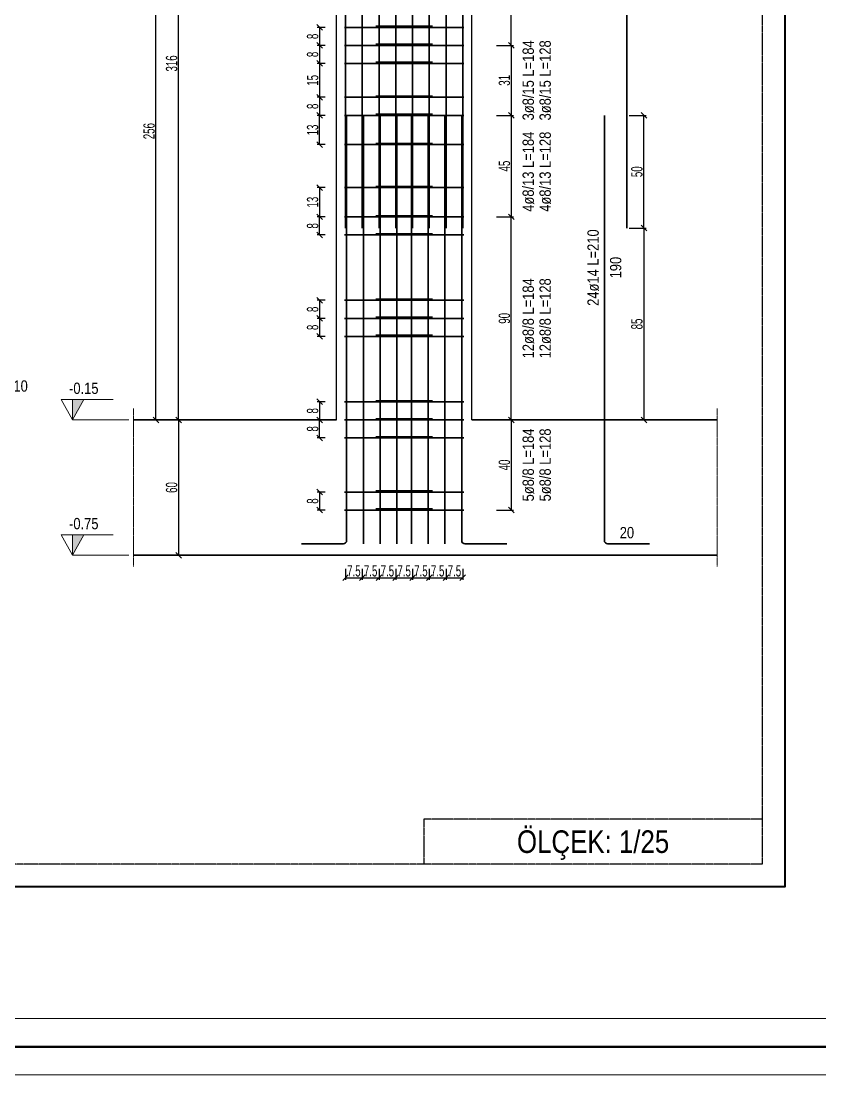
# Model space of a CAD drawing. Header units: millimetres. Extents: x -267 to 94375, y 6431 to 10838.
# Drawn here: x 51931 to 52639, y 6532 to 7466 of the extents above; entities that cross this region are included whole.
import ezdxf
from ezdxf.enums import TextEntityAlignment as Align

# ---------------------------------------------------------------- set-up
doc = ezdxf.new("R2010")
doc.units = ezdxf.units.MM
doc.header["$LTSCALE"] = 0.0001
doc.linetypes.add('DASHED', pattern=[19.05, 12.7, -6.35])
for name, color, linetype, lineweight in [('DETAY ANTET (BEYKENT)', 5, 'Continuous', 40), ('DONATI (BEYKENT)', 4, 'Continuous', 35), ('DONATI YAZISI (BEYKENT)', 3, 'Continuous', 20), ('ETRIYE (BEYKENT)', 150, 'Continuous', 35), ('KESIT SINIRI (BEYKENT)', 241, 'DASHED', 20), ('KOLON (BEYKENT)', 3, 'Continuous', 30), ('KOT CIZGI (BEYKENT)', 120, 'Continuous', 20), ('KOT YAZI (BEYKENT)', 7, 'Continuous', 20), ('OLCU (BEYKENT)', 14, 'Continuous', 20), ('SHEETSUMMARY-50', 152, 'Continuous', 20), ('SheetView', 40, 'Continuous', 20), ('SheetViewOut', 231, 'Continuous', 20), ('TEMEL (BEYKENT)', 2, 'Continuous', 35), ('YAZI (BEYKENT)', 140, 'Continuous', 20)]:
    doc.layers.add(name, color=color, linetype=linetype, lineweight=lineweight)
doc.styles.add('DONATI YAZISI (BEYKENT)', font='')
doc.styles.add('KLNOLC-25', font='bahnschrift light condensed', dxfattribs={"width": 0.75, "height": 10})
doc.styles.add('KOT (BEYKENT)', font='')
doc.styles.add('YAZI (BEYKENT)', font='')
doc.styles.get('DONATI YAZISI (BEYKENT)').set_extended_font_data('Bahnschrift Light Condensed')
doc.styles.get('KOT (BEYKENT)').set_extended_font_data('Bahnschrift Light Condensed')
doc.styles.get('YAZI (BEYKENT)').set_extended_font_data('Bahnschrift Light Condensed')
doc.dimstyles.new('KLNOLC-25', dxfattribs={"dimtxt": 10, "dimasz": 5, "dimexe": 2, "dimexo": 2, "dimgap": 1, "dimtad": 1, "dimdec": 1, "dimlfac": 0.5, "dimrnd": 0.5, "dimzin": 12, "dimdsep": 46, "dimtxsty": 'KLNOLC-25', "dimblk": 'OBLIQUE', "dimblk1": 'OBLIQUE', "dimblk2": 'OBLIQUE', "dimcen": 0, "dimclrt": 7, "dimadec": 0, "dimazin": 0, "dimtfac": 1, "dimtdec": 4, "dimtix": 1, "dimtmove": 2, "dimatfit": 3, "dimfxl": 1, "dimtzin": 0, "dimarcsym": 0})

# ---------------------------------------------------------------- blocks, each defined once
blk = doc.blocks.new('_Oblique')
at = {"color": 0, "linetype": 'ByBlock', "lineweight": -2}
blk.add_line((-0.5, -0.5), (0.5, 0.5), dxfattribs=at)
blk = doc.blocks.new('*D851')
at = {"layer": 'DEFPOINTS', "color": 0, "lineweight": -3, "transparency": 16777216}
for p in [(52468.08, 7282.64), (52468.08, 7112.64), (52483.08, 7112.64)]:
    blk.add_point(p, dxfattribs=at)
at = {"layer": 'OLCU (BEYKENT)', "color": 0, "lineweight": -2, "transparency": 16777216}
for p, q in [((52470.08, 7282.64), (52485.08, 7282.64)), ((52483.08, 7282.64), (52483.08, 7112.64)), ((52470.08, 7112.64), (52485.08, 7112.64))]:
    blk.add_line(p, q, dxfattribs=at)
at = {"layer": 'OLCU (BEYKENT)', "color": 0, "lineweight": -2, "transparency": 16777216, "xscale": 5, "yscale": 5, "zscale": 5}
for p, rotation in [((52483.08, 7282.64), 90), ((52483.08, 7112.64), 270)]:
    blk.add_blockref('_Oblique', p, dxfattribs=dict(at, rotation=rotation))
at = {"layer": 'OLCU (BEYKENT)', "color": 7, "transparency": 16777216, "insert": (52476.97, 7197.64), "char_height": 10, "attachment_point": 5, "rotation": 90, "style": 'KLNOLC-25'}
blk.add_mtext('85', dxfattribs=at)
blk = doc.blocks.new('*D852')
at = {"layer": 'DEFPOINTS', "color": 0, "lineweight": -3, "transparency": 16777216}
for p in [(52468.08, 7382.64), (52483.08, 7382.64), (52468.08, 7282.64)]:
    blk.add_point(p, dxfattribs=at)
at = {"layer": 'OLCU (BEYKENT)', "color": 0, "lineweight": -2, "transparency": 16777216}
for p, q in [((52470.08, 7382.64), (52485.08, 7382.64)), ((52483.08, 7282.64), (52483.08, 7382.64)), ((52470.08, 7282.64), (52485.08, 7282.64))]:
    blk.add_line(p, q, dxfattribs=at)
at = {"layer": 'OLCU (BEYKENT)', "color": 0, "lineweight": -2, "transparency": 16777216, "xscale": 5, "yscale": 5, "zscale": 5}
for p, rotation in [((52483.08, 7382.64), 90), ((52483.08, 7282.64), 270)]:
    blk.add_blockref('_Oblique', p, dxfattribs=dict(at, rotation=rotation))
at = {"layer": 'OLCU (BEYKENT)', "color": 7, "transparency": 16777216, "insert": (52476.97, 7332.64), "char_height": 10, "attachment_point": 5, "rotation": 90, "style": 'KLNOLC-25'}
blk.add_mtext('50', dxfattribs=at)
blk = doc.blocks.new('*D853')
at = {"layer": 'DEFPOINTS', "color": 0, "lineweight": -3, "transparency": 16777216}
for p in [(52202.58, 7460.64), (52195.58, 7444.64), (52202.58, 7444.64)]:
    blk.add_point(p, dxfattribs=at)
at = {"layer": 'OLCU (BEYKENT)', "color": 0, "lineweight": -2, "transparency": 16777216}
for p, q in [((52200.58, 7460.64), (52193.58, 7460.64)), ((52195.58, 7460.64), (52195.58, 7444.64)), ((52200.58, 7444.64), (52193.58, 7444.64))]:
    blk.add_line(p, q, dxfattribs=at)
at = {"layer": 'OLCU (BEYKENT)', "color": 0, "lineweight": -2, "transparency": 16777216, "xscale": 5, "yscale": 5, "zscale": 5}
for p, rotation in [((52195.58, 7460.64), 90), ((52195.58, 7444.64), 270)]:
    blk.add_blockref('_Oblique', p, dxfattribs=dict(at, rotation=rotation))
at = {"layer": 'OLCU (BEYKENT)', "color": 7, "transparency": 16777216, "insert": (52189.47, 7452.64), "char_height": 10, "attachment_point": 5, "rotation": 90, "style": 'KLNOLC-25'}
blk.add_mtext('8', dxfattribs=at)
blk = doc.blocks.new('*D857')
at = {"layer": 'DEFPOINTS', "color": 0, "lineweight": -3, "transparency": 16777216}
for p in [(52350.58, 7624.64), (52365.58, 7624.64), (52350.58, 7444.64)]:
    blk.add_point(p, dxfattribs=at)
at = {"layer": 'OLCU (BEYKENT)', "color": 0, "lineweight": -2, "transparency": 16777216}
for p, q in [((52352.58, 7624.64), (52367.58, 7624.64)), ((52365.58, 7444.64), (52365.58, 7624.64)), ((52352.58, 7444.64), (52367.58, 7444.64))]:
    blk.add_line(p, q, dxfattribs=at)
at = {"layer": 'OLCU (BEYKENT)', "color": 0, "lineweight": -2, "transparency": 16777216, "xscale": 5, "yscale": 5, "zscale": 5}
for p, rotation in [((52365.58, 7624.64), 90), ((52365.58, 7444.64), 270)]:
    blk.add_blockref('_Oblique', p, dxfattribs=dict(at, rotation=rotation))
at = {"layer": 'OLCU (BEYKENT)', "color": 7, "transparency": 16777216, "insert": (52359.47, 7534.64), "char_height": 10, "attachment_point": 5, "rotation": 90, "style": 'KLNOLC-25'}
blk.add_mtext('90', dxfattribs=at)
blk = doc.blocks.new('*D859')
at = {"layer": 'DEFPOINTS', "color": 0, "lineweight": -3, "transparency": 16777216}
for p in [(52202.58, 7398.64), (52195.58, 7382.64), (52202.58, 7382.64)]:
    blk.add_point(p, dxfattribs=at)
at = {"layer": 'OLCU (BEYKENT)', "color": 0, "lineweight": -2, "transparency": 16777216}
for p, q in [((52200.58, 7398.64), (52193.58, 7398.64)), ((52195.58, 7398.64), (52195.58, 7382.64)), ((52200.58, 7382.64), (52193.58, 7382.64))]:
    blk.add_line(p, q, dxfattribs=at)
at = {"layer": 'OLCU (BEYKENT)', "color": 0, "lineweight": -2, "transparency": 16777216, "xscale": 5, "yscale": 5, "zscale": 5}
for p, rotation in [((52195.58, 7398.64), 90), ((52195.58, 7382.64), 270)]:
    blk.add_blockref('_Oblique', p, dxfattribs=dict(at, rotation=rotation))
at = {"layer": 'OLCU (BEYKENT)', "color": 7, "transparency": 16777216, "insert": (52189.47, 7390.64), "char_height": 10, "attachment_point": 5, "rotation": 90, "style": 'KLNOLC-25'}
blk.add_mtext('8', dxfattribs=at)
blk = doc.blocks.new('*D860')
at = {"layer": 'DEFPOINTS', "color": 0, "lineweight": -3, "transparency": 16777216}
for p in [(52202.58, 7428.64), (52195.58, 7398.64), (52202.58, 7398.64)]:
    blk.add_point(p, dxfattribs=at)
at = {"layer": 'OLCU (BEYKENT)', "color": 0, "lineweight": -2, "transparency": 16777216}
for p, q in [((52200.58, 7428.64), (52193.58, 7428.64)), ((52195.58, 7428.64), (52195.58, 7398.64)), ((52200.58, 7398.64), (52193.58, 7398.64))]:
    blk.add_line(p, q, dxfattribs=at)
at = {"layer": 'OLCU (BEYKENT)', "color": 0, "lineweight": -2, "transparency": 16777216, "xscale": 5, "yscale": 5, "zscale": 5}
for p, rotation in [((52195.58, 7428.64), 90), ((52195.58, 7398.64), 270)]:
    blk.add_blockref('_Oblique', p, dxfattribs=dict(at, rotation=rotation))
at = {"layer": 'OLCU (BEYKENT)', "color": 7, "transparency": 16777216, "insert": (52189.53, 7413.64), "char_height": 10, "attachment_point": 5, "rotation": 90, "style": 'KLNOLC-25'}
blk.add_mtext('15', dxfattribs=at)
blk = doc.blocks.new('*D861')
at = {"layer": 'DEFPOINTS', "color": 0, "lineweight": -3, "transparency": 16777216}
for p in [(52202.58, 7444.64), (52195.58, 7428.64), (52202.58, 7428.64)]:
    blk.add_point(p, dxfattribs=at)
at = {"layer": 'OLCU (BEYKENT)', "color": 0, "lineweight": -2, "transparency": 16777216}
for p, q in [((52200.58, 7444.64), (52193.58, 7444.64)), ((52195.58, 7444.64), (52195.58, 7428.64)), ((52200.58, 7428.64), (52193.58, 7428.64))]:
    blk.add_line(p, q, dxfattribs=at)
at = {"layer": 'OLCU (BEYKENT)', "color": 0, "lineweight": -2, "transparency": 16777216, "xscale": 5, "yscale": 5, "zscale": 5}
for p, rotation in [((52195.58, 7444.64), 90), ((52195.58, 7428.64), 270)]:
    blk.add_blockref('_Oblique', p, dxfattribs=dict(at, rotation=rotation))
at = {"layer": 'OLCU (BEYKENT)', "color": 7, "transparency": 16777216, "insert": (52189.47, 7436.64), "char_height": 10, "attachment_point": 5, "rotation": 90, "style": 'KLNOLC-25'}
blk.add_mtext('8', dxfattribs=at)
blk = doc.blocks.new('*D862')
at = {"layer": 'DEFPOINTS', "color": 0, "lineweight": -3, "transparency": 16777216}
for p in [(52350.58, 7444.64), (52350.58, 7382.64), (52365.58, 7382.64)]:
    blk.add_point(p, dxfattribs=at)
at = {"layer": 'OLCU (BEYKENT)', "color": 0, "lineweight": -2, "transparency": 16777216}
for p, q in [((52352.58, 7444.64), (52367.58, 7444.64)), ((52365.58, 7444.64), (52365.58, 7382.64)), ((52352.58, 7382.64), (52367.58, 7382.64))]:
    blk.add_line(p, q, dxfattribs=at)
at = {"layer": 'OLCU (BEYKENT)', "color": 0, "lineweight": -2, "transparency": 16777216, "xscale": 5, "yscale": 5, "zscale": 5}
for p, rotation in [((52365.58, 7444.64), 90), ((52365.58, 7382.64), 270)]:
    blk.add_blockref('_Oblique', p, dxfattribs=dict(at, rotation=rotation))
at = {"layer": 'OLCU (BEYKENT)', "color": 7, "transparency": 16777216, "insert": (52359.47, 7413.64), "char_height": 10, "attachment_point": 5, "rotation": 90, "style": 'KLNOLC-25'}
blk.add_mtext('31', dxfattribs=at)
blk = doc.blocks.new('*D863')
at = {"layer": 'DEFPOINTS', "color": 0, "lineweight": -3, "transparency": 16777216}
for p in [(52202.58, 7318.64), (52195.58, 7292.64), (52202.58, 7292.64)]:
    blk.add_point(p, dxfattribs=at)
at = {"layer": 'OLCU (BEYKENT)', "color": 0, "lineweight": -2, "transparency": 16777216}
for p, q in [((52200.58, 7318.64), (52193.58, 7318.64)), ((52195.58, 7318.64), (52195.58, 7292.64)), ((52200.58, 7292.64), (52193.58, 7292.64))]:
    blk.add_line(p, q, dxfattribs=at)
at = {"layer": 'OLCU (BEYKENT)', "color": 0, "lineweight": -2, "transparency": 16777216, "xscale": 5, "yscale": 5, "zscale": 5}
for p, rotation in [((52195.58, 7318.64), 90), ((52195.58, 7292.64), 270)]:
    blk.add_blockref('_Oblique', p, dxfattribs=dict(at, rotation=rotation))
at = {"layer": 'OLCU (BEYKENT)', "color": 7, "transparency": 16777216, "insert": (52189.47, 7305.64), "char_height": 10, "attachment_point": 5, "rotation": 90, "style": 'KLNOLC-25'}
blk.add_mtext('13', dxfattribs=at)
blk = doc.blocks.new('*D864')
at = {"layer": 'DEFPOINTS', "color": 0, "lineweight": -3, "transparency": 16777216}
for p in [(52195.58, 7382.64), (52202.58, 7382.64), (52202.58, 7356.64)]:
    blk.add_point(p, dxfattribs=at)
at = {"layer": 'OLCU (BEYKENT)', "color": 0, "lineweight": -2, "transparency": 16777216}
for p, q in [((52200.58, 7382.64), (52193.58, 7382.64)), ((52195.58, 7356.64), (52195.58, 7382.64)), ((52200.58, 7356.64), (52193.58, 7356.64))]:
    blk.add_line(p, q, dxfattribs=at)
at = {"layer": 'OLCU (BEYKENT)', "color": 0, "lineweight": -2, "transparency": 16777216, "xscale": 5, "yscale": 5, "zscale": 5}
for p, rotation in [((52195.58, 7382.64), 90), ((52195.58, 7356.64), 270)]:
    blk.add_blockref('_Oblique', p, dxfattribs=dict(at, rotation=rotation))
at = {"layer": 'OLCU (BEYKENT)', "color": 7, "transparency": 16777216, "insert": (52189.47, 7369.64), "char_height": 10, "attachment_point": 5, "rotation": 90, "style": 'KLNOLC-25'}
blk.add_mtext('13', dxfattribs=at)
blk = doc.blocks.new('*D865')
at = {"layer": 'DEFPOINTS', "color": 0, "lineweight": -3, "transparency": 16777216}
for p in [(52350.58, 7382.64), (52350.58, 7292.64), (52365.58, 7292.64)]:
    blk.add_point(p, dxfattribs=at)
at = {"layer": 'OLCU (BEYKENT)', "color": 0, "lineweight": -2, "transparency": 16777216}
for p, q in [((52352.58, 7382.64), (52367.58, 7382.64)), ((52365.58, 7382.64), (52365.58, 7292.64)), ((52352.58, 7292.64), (52367.58, 7292.64))]:
    blk.add_line(p, q, dxfattribs=at)
at = {"layer": 'OLCU (BEYKENT)', "color": 0, "lineweight": -2, "transparency": 16777216, "xscale": 5, "yscale": 5, "zscale": 5}
for p, rotation in [((52365.58, 7382.64), 90), ((52365.58, 7292.64), 270)]:
    blk.add_blockref('_Oblique', p, dxfattribs=dict(at, rotation=rotation))
at = {"layer": 'OLCU (BEYKENT)', "color": 7, "transparency": 16777216, "insert": (52359.53, 7337.64), "char_height": 10, "attachment_point": 5, "rotation": 90, "style": 'KLNOLC-25'}
blk.add_mtext('45', dxfattribs=at)
blk = doc.blocks.new('*D866')
at = {"layer": 'DEFPOINTS', "color": 0, "lineweight": -3, "transparency": 16777216}
for p in [(52202.58, 7128.64), (52195.58, 7112.64), (52202.58, 7112.64)]:
    blk.add_point(p, dxfattribs=at)
at = {"layer": 'OLCU (BEYKENT)', "color": 0, "lineweight": -2, "transparency": 16777216}
for p, q in [((52200.58, 7128.64), (52193.58, 7128.64)), ((52195.58, 7128.64), (52195.58, 7112.64)), ((52200.58, 7112.64), (52193.58, 7112.64))]:
    blk.add_line(p, q, dxfattribs=at)
at = {"layer": 'OLCU (BEYKENT)', "color": 0, "lineweight": -2, "transparency": 16777216, "xscale": 5, "yscale": 5, "zscale": 5}
for p, rotation in [((52195.58, 7128.64), 90), ((52195.58, 7112.64), 270)]:
    blk.add_blockref('_Oblique', p, dxfattribs=dict(at, rotation=rotation))
at = {"layer": 'OLCU (BEYKENT)', "color": 7, "transparency": 16777216, "insert": (52189.47, 7120.64), "char_height": 10, "attachment_point": 5, "rotation": 90, "style": 'KLNOLC-25'}
blk.add_mtext('8', dxfattribs=at)
blk = doc.blocks.new('*D867')
at = {"layer": 'DEFPOINTS', "color": 0, "lineweight": -3, "transparency": 16777216}
for p in [(52195.58, 7292.64), (52202.58, 7292.64), (52202.58, 7276.64)]:
    blk.add_point(p, dxfattribs=at)
at = {"layer": 'OLCU (BEYKENT)', "color": 0, "lineweight": -2, "transparency": 16777216}
for p, q in [((52200.58, 7292.64), (52193.58, 7292.64)), ((52195.58, 7276.64), (52195.58, 7292.64)), ((52200.58, 7276.64), (52193.58, 7276.64))]:
    blk.add_line(p, q, dxfattribs=at)
at = {"layer": 'OLCU (BEYKENT)', "color": 0, "lineweight": -2, "transparency": 16777216, "xscale": 5, "yscale": 5, "zscale": 5}
for p, rotation in [((52195.58, 7292.64), 90), ((52195.58, 7276.64), 270)]:
    blk.add_blockref('_Oblique', p, dxfattribs=dict(at, rotation=rotation))
at = {"layer": 'OLCU (BEYKENT)', "color": 7, "transparency": 16777216, "insert": (52189.47, 7284.64), "char_height": 10, "attachment_point": 5, "rotation": 90, "style": 'KLNOLC-25'}
blk.add_mtext('8', dxfattribs=at)
blk = doc.blocks.new('*D868')
at = {"layer": 'DEFPOINTS', "color": 0, "lineweight": -3, "transparency": 16777216}
for p in [(52202.58, 7202.64), (52195.58, 7186.64), (52202.58, 7186.64)]:
    blk.add_point(p, dxfattribs=at)
at = {"layer": 'OLCU (BEYKENT)', "color": 0, "lineweight": -2, "transparency": 16777216}
for p, q in [((52200.58, 7202.64), (52193.58, 7202.64)), ((52195.58, 7202.64), (52195.58, 7186.64)), ((52200.58, 7186.64), (52193.58, 7186.64))]:
    blk.add_line(p, q, dxfattribs=at)
at = {"layer": 'OLCU (BEYKENT)', "color": 0, "lineweight": -2, "transparency": 16777216, "xscale": 5, "yscale": 5, "zscale": 5}
for p, rotation in [((52195.58, 7202.64), 90), ((52195.58, 7186.64), 270)]:
    blk.add_blockref('_Oblique', p, dxfattribs=dict(at, rotation=rotation))
at = {"layer": 'OLCU (BEYKENT)', "color": 7, "transparency": 16777216, "insert": (52189.47, 7194.64), "char_height": 10, "attachment_point": 5, "rotation": 90, "style": 'KLNOLC-25'}
blk.add_mtext('8', dxfattribs=at)
blk = doc.blocks.new('*D869')
at = {"layer": 'DEFPOINTS', "color": 0, "lineweight": -3, "transparency": 16777216}
for p in [(52202.58, 7218.64), (52195.58, 7202.64), (52202.58, 7202.64)]:
    blk.add_point(p, dxfattribs=at)
at = {"layer": 'OLCU (BEYKENT)', "color": 0, "lineweight": -2, "transparency": 16777216}
for p, q in [((52200.58, 7218.64), (52193.58, 7218.64)), ((52195.58, 7218.64), (52195.58, 7202.64)), ((52200.58, 7202.64), (52193.58, 7202.64))]:
    blk.add_line(p, q, dxfattribs=at)
at = {"layer": 'OLCU (BEYKENT)', "color": 0, "lineweight": -2, "transparency": 16777216, "xscale": 5, "yscale": 5, "zscale": 5}
for p, rotation in [((52195.58, 7218.64), 90), ((52195.58, 7202.64), 270)]:
    blk.add_blockref('_Oblique', p, dxfattribs=dict(at, rotation=rotation))
at = {"layer": 'OLCU (BEYKENT)', "color": 7, "transparency": 16777216, "insert": (52189.47, 7210.64), "char_height": 10, "attachment_point": 5, "rotation": 90, "style": 'KLNOLC-25'}
blk.add_mtext('8', dxfattribs=at)
blk = doc.blocks.new('*D870')
at = {"layer": 'DEFPOINTS', "color": 0, "lineweight": -3, "transparency": 16777216}
for p in [(52350.58, 7292.64), (52365.58, 7292.64), (52350.58, 7112.64)]:
    blk.add_point(p, dxfattribs=at)
at = {"layer": 'OLCU (BEYKENT)', "color": 0, "lineweight": -2, "transparency": 16777216}
for p, q in [((52352.58, 7292.64), (52367.58, 7292.64)), ((52365.58, 7112.64), (52365.58, 7292.64)), ((52352.58, 7112.64), (52367.58, 7112.64))]:
    blk.add_line(p, q, dxfattribs=at)
at = {"layer": 'OLCU (BEYKENT)', "color": 0, "lineweight": -2, "transparency": 16777216, "xscale": 5, "yscale": 5, "zscale": 5}
for p, rotation in [((52365.58, 7292.64), 90), ((52365.58, 7112.64), 270)]:
    blk.add_blockref('_Oblique', p, dxfattribs=dict(at, rotation=rotation))
at = {"layer": 'OLCU (BEYKENT)', "color": 7, "transparency": 16777216, "insert": (52359.47, 7202.64), "char_height": 10, "attachment_point": 5, "rotation": 90, "style": 'KLNOLC-25'}
blk.add_mtext('90', dxfattribs=at)
blk = doc.blocks.new('*D871')
at = {"layer": 'DEFPOINTS', "color": 0, "lineweight": -3, "transparency": 16777216}
for p in [(52202.58, 7048.64), (52195.58, 7032.64), (52202.58, 7032.64)]:
    blk.add_point(p, dxfattribs=at)
at = {"layer": 'OLCU (BEYKENT)', "color": 0, "lineweight": -2, "transparency": 16777216}
for p, q in [((52200.58, 7048.64), (52193.58, 7048.64)), ((52195.58, 7048.64), (52195.58, 7032.64)), ((52200.58, 7032.64), (52193.58, 7032.64))]:
    blk.add_line(p, q, dxfattribs=at)
at = {"layer": 'OLCU (BEYKENT)', "color": 0, "lineweight": -2, "transparency": 16777216, "xscale": 5, "yscale": 5, "zscale": 5}
for p, rotation in [((52195.58, 7048.64), 90), ((52195.58, 7032.64), 270)]:
    blk.add_blockref('_Oblique', p, dxfattribs=dict(at, rotation=rotation))
at = {"layer": 'OLCU (BEYKENT)', "color": 7, "transparency": 16777216, "insert": (52189.47, 7040.64), "char_height": 10, "attachment_point": 5, "rotation": 90, "style": 'KLNOLC-25'}
blk.add_mtext('8', dxfattribs=at)
blk = doc.blocks.new('*D872')
at = {"layer": 'DEFPOINTS', "color": 0, "lineweight": -3, "transparency": 16777216}
for p in [(52195.58, 7112.64), (52202.58, 7112.64), (52202.58, 7096.64)]:
    blk.add_point(p, dxfattribs=at)
at = {"layer": 'OLCU (BEYKENT)', "color": 0, "lineweight": -2, "transparency": 16777216}
for p, q in [((52200.58, 7112.64), (52193.58, 7112.64)), ((52195.58, 7096.64), (52195.58, 7112.64)), ((52200.58, 7096.64), (52193.58, 7096.64))]:
    blk.add_line(p, q, dxfattribs=at)
at = {"layer": 'OLCU (BEYKENT)', "color": 0, "lineweight": -2, "transparency": 16777216, "xscale": 5, "yscale": 5, "zscale": 5}
for p, rotation in [((52195.58, 7112.64), 90), ((52195.58, 7096.64), 270)]:
    blk.add_blockref('_Oblique', p, dxfattribs=dict(at, rotation=rotation))
at = {"layer": 'OLCU (BEYKENT)', "color": 7, "transparency": 16777216, "insert": (52189.47, 7104.64), "char_height": 10, "attachment_point": 5, "rotation": 90, "style": 'KLNOLC-25'}
blk.add_mtext('8', dxfattribs=at)
blk = doc.blocks.new('*D873')
at = {"layer": 'DEFPOINTS', "color": 0, "lineweight": -3, "transparency": 16777216}
for p in [(52350.58, 7112.64), (52350.58, 7032.64), (52365.58, 7032.64)]:
    blk.add_point(p, dxfattribs=at)
at = {"layer": 'OLCU (BEYKENT)', "color": 0, "lineweight": -2, "transparency": 16777216}
for p, q in [((52352.58, 7112.64), (52367.58, 7112.64)), ((52365.58, 7112.64), (52365.58, 7032.64)), ((52352.58, 7032.64), (52367.58, 7032.64))]:
    blk.add_line(p, q, dxfattribs=at)
at = {"layer": 'OLCU (BEYKENT)', "color": 0, "lineweight": -2, "transparency": 16777216, "xscale": 5, "yscale": 5, "zscale": 5}
for p, rotation in [((52365.58, 7112.64), 90), ((52365.58, 7032.64), 270)]:
    blk.add_blockref('_Oblique', p, dxfattribs=dict(at, rotation=rotation))
at = {"layer": 'OLCU (BEYKENT)', "color": 7, "transparency": 16777216, "insert": (52359.47, 7072.64), "char_height": 10, "attachment_point": 5, "rotation": 90, "style": 'KLNOLC-25'}
blk.add_mtext('40', dxfattribs=at)
blk = doc.blocks.new('*D874')
at = {"layer": 'DEFPOINTS', "color": 0, "lineweight": -3, "transparency": 16777216}
for p in [(52030.58, 7112.64), (52030.58, 6992.64), (52070.58, 6992.64)]:
    blk.add_point(p, dxfattribs=at)
at = {"layer": 'OLCU (BEYKENT)', "color": 0, "lineweight": -2, "transparency": 16777216}
for p, q in [((52032.58, 7112.64), (52072.58, 7112.64)), ((52070.58, 7112.64), (52070.58, 6992.64)), ((52032.58, 6992.64), (52072.58, 6992.64))]:
    blk.add_line(p, q, dxfattribs=at)
at = {"layer": 'OLCU (BEYKENT)', "color": 0, "lineweight": -2, "transparency": 16777216, "xscale": 5, "yscale": 5, "zscale": 5}
for p, rotation in [((52070.58, 7112.64), 90), ((52070.58, 6992.64), 270)]:
    blk.add_blockref('_Oblique', p, dxfattribs=dict(at, rotation=rotation))
at = {"layer": 'OLCU (BEYKENT)', "color": 7, "transparency": 16777216, "insert": (52064.47, 7052.64), "char_height": 10, "attachment_point": 5, "rotation": 90, "style": 'KLNOLC-25'}
blk.add_mtext('60', dxfattribs=at)
blk = doc.blocks.new('*D875')
at = {"layer": 'DEFPOINTS', "color": 0, "lineweight": -3, "transparency": 16777216}
for p in [(52030.58, 7624.64), (52050.58, 7624.64), (52030.58, 7112.64)]:
    blk.add_point(p, dxfattribs=at)
at = {"layer": 'OLCU (BEYKENT)', "color": 0, "lineweight": -2, "transparency": 16777216}
for p, q in [((52032.58, 7624.64), (52052.58, 7624.64)), ((52050.58, 7112.64), (52050.58, 7624.64)), ((52032.58, 7112.64), (52052.58, 7112.64))]:
    blk.add_line(p, q, dxfattribs=at)
at = {"layer": 'OLCU (BEYKENT)', "color": 0, "lineweight": -2, "transparency": 16777216, "xscale": 5, "yscale": 5, "zscale": 5}
for p, rotation in [((52050.58, 7624.64), 90), ((52050.58, 7112.64), 270)]:
    blk.add_blockref('_Oblique', p, dxfattribs=dict(at, rotation=rotation))
at = {"layer": 'OLCU (BEYKENT)', "color": 7, "transparency": 16777216, "insert": (52044.47, 7368.64), "char_height": 10, "attachment_point": 5, "rotation": 90, "style": 'KLNOLC-25'}
blk.add_mtext('256', dxfattribs=at)
blk = doc.blocks.new('*D877')
at = {"layer": 'DEFPOINTS', "color": 0, "lineweight": -3, "transparency": 16777216}
for p in [(52030.58, 7744.64), (52070.58, 7744.64), (52030.58, 7112.64)]:
    blk.add_point(p, dxfattribs=at)
at = {"layer": 'OLCU (BEYKENT)', "color": 0, "lineweight": -2, "transparency": 16777216}
for p, q in [((52032.58, 7744.64), (52072.58, 7744.64)), ((52070.58, 7112.64), (52070.58, 7744.64)), ((52032.58, 7112.64), (52072.58, 7112.64))]:
    blk.add_line(p, q, dxfattribs=at)
at = {"layer": 'OLCU (BEYKENT)', "color": 0, "lineweight": -2, "transparency": 16777216, "xscale": 5, "yscale": 5, "zscale": 5}
for p, rotation in [((52070.58, 7744.64), 90), ((52070.58, 7112.64), 270)]:
    blk.add_blockref('_Oblique', p, dxfattribs=dict(at, rotation=rotation))
at = {"layer": 'OLCU (BEYKENT)', "color": 7, "transparency": 16777216, "insert": (52064.47, 7428.64), "char_height": 10, "attachment_point": 5, "rotation": 90, "style": 'KLNOLC-25'}
blk.add_mtext('316', dxfattribs=at)
blk = doc.blocks.new('*D879')
at = {"layer": 'DEFPOINTS', "color": 0, "lineweight": -3, "transparency": 16777216}
for p in [(52218.58, 6982.64), (52233.43, 6982.64), (52233.43, 6972.64)]:
    blk.add_point(p, dxfattribs=at)
at = {"layer": 'OLCU (BEYKENT)', "color": 0, "lineweight": -2, "transparency": 16777216}
for p, q in [((52218.58, 6980.64), (52218.58, 6970.64)), ((52233.43, 6980.64), (52233.43, 6970.64)), ((52218.58, 6972.64), (52233.43, 6972.64))]:
    blk.add_line(p, q, dxfattribs=at)
at = {"layer": 'OLCU (BEYKENT)', "color": 0, "lineweight": -2, "transparency": 16777216, "xscale": 5, "yscale": 5, "zscale": 5, "rotation": 180}
blk.add_blockref('_Oblique', (52218.58, 6972.64), dxfattribs=at)
at = {"layer": 'OLCU (BEYKENT)', "color": 0, "lineweight": -2, "transparency": 16777216, "xscale": 5, "yscale": 5, "zscale": 5}
blk.add_blockref('_Oblique', (52233.43, 6972.64), dxfattribs=at)
at = {"layer": 'OLCU (BEYKENT)', "color": 7, "transparency": 16777216, "insert": (52226.01, 6978.69), "char_height": 10, "attachment_point": 5, "style": 'KLNOLC-25'}
blk.add_mtext('7.5', dxfattribs=at)
blk = doc.blocks.new('*D880')
at = {"layer": 'DEFPOINTS', "color": 0, "lineweight": -3, "transparency": 16777216}
for p in [(52233.43, 6982.64), (52248.29, 6982.64), (52248.29, 6972.64)]:
    blk.add_point(p, dxfattribs=at)
at = {"layer": 'OLCU (BEYKENT)', "color": 0, "lineweight": -2, "transparency": 16777216}
for p, q in [((52233.43, 6980.64), (52233.43, 6970.64)), ((52248.29, 6980.64), (52248.29, 6970.64)), ((52233.43, 6972.64), (52248.29, 6972.64))]:
    blk.add_line(p, q, dxfattribs=at)
at = {"layer": 'OLCU (BEYKENT)', "color": 0, "lineweight": -2, "transparency": 16777216, "xscale": 5, "yscale": 5, "zscale": 5, "rotation": 180}
blk.add_blockref('_Oblique', (52233.43, 6972.64), dxfattribs=at)
at = {"layer": 'OLCU (BEYKENT)', "color": 0, "lineweight": -2, "transparency": 16777216, "xscale": 5, "yscale": 5, "zscale": 5}
blk.add_blockref('_Oblique', (52248.29, 6972.64), dxfattribs=at)
at = {"layer": 'OLCU (BEYKENT)', "color": 7, "transparency": 16777216, "insert": (52240.86, 6978.69), "char_height": 10, "attachment_point": 5, "style": 'KLNOLC-25'}
blk.add_mtext('7.5', dxfattribs=at)
blk = doc.blocks.new('*D881')
at = {"layer": 'DEFPOINTS', "color": 0, "lineweight": -3, "transparency": 16777216}
for p in [(52248.29, 6982.64), (52263.15, 6982.64), (52263.15, 6972.64)]:
    blk.add_point(p, dxfattribs=at)
at = {"layer": 'OLCU (BEYKENT)', "color": 0, "lineweight": -2, "transparency": 16777216}
for p, q in [((52248.29, 6980.64), (52248.29, 6970.64)), ((52263.15, 6980.64), (52263.15, 6970.64)), ((52248.29, 6972.64), (52263.15, 6972.64))]:
    blk.add_line(p, q, dxfattribs=at)
at = {"layer": 'OLCU (BEYKENT)', "color": 0, "lineweight": -2, "transparency": 16777216, "xscale": 5, "yscale": 5, "zscale": 5, "rotation": 180}
blk.add_blockref('_Oblique', (52248.29, 6972.64), dxfattribs=at)
at = {"layer": 'OLCU (BEYKENT)', "color": 0, "lineweight": -2, "transparency": 16777216, "xscale": 5, "yscale": 5, "zscale": 5}
blk.add_blockref('_Oblique', (52263.15, 6972.64), dxfattribs=at)
at = {"layer": 'OLCU (BEYKENT)', "color": 7, "transparency": 16777216, "insert": (52255.72, 6978.69), "char_height": 10, "attachment_point": 5, "style": 'KLNOLC-25'}
blk.add_mtext('7.5', dxfattribs=at)
blk = doc.blocks.new('*D882')
at = {"layer": 'DEFPOINTS', "color": 0, "lineweight": -3, "transparency": 16777216}
for p in [(52263.15, 6982.64), (52278.01, 6982.64), (52278.01, 6972.64)]:
    blk.add_point(p, dxfattribs=at)
at = {"layer": 'OLCU (BEYKENT)', "color": 0, "lineweight": -2, "transparency": 16777216}
for p, q in [((52263.15, 6980.64), (52263.15, 6970.64)), ((52278.01, 6980.64), (52278.01, 6970.64)), ((52263.15, 6972.64), (52278.01, 6972.64))]:
    blk.add_line(p, q, dxfattribs=at)
at = {"layer": 'OLCU (BEYKENT)', "color": 0, "lineweight": -2, "transparency": 16777216, "xscale": 5, "yscale": 5, "zscale": 5, "rotation": 180}
blk.add_blockref('_Oblique', (52263.15, 6972.64), dxfattribs=at)
at = {"layer": 'OLCU (BEYKENT)', "color": 0, "lineweight": -2, "transparency": 16777216, "xscale": 5, "yscale": 5, "zscale": 5}
blk.add_blockref('_Oblique', (52278.01, 6972.64), dxfattribs=at)
at = {"layer": 'OLCU (BEYKENT)', "color": 7, "transparency": 16777216, "insert": (52270.58, 6978.69), "char_height": 10, "attachment_point": 5, "style": 'KLNOLC-25'}
blk.add_mtext('7.5', dxfattribs=at)
blk = doc.blocks.new('*D883')
at = {"layer": 'DEFPOINTS', "color": 0, "lineweight": -3, "transparency": 16777216}
for p in [(52278.01, 6982.64), (52292.86, 6982.64), (52292.86, 6972.64)]:
    blk.add_point(p, dxfattribs=at)
at = {"layer": 'OLCU (BEYKENT)', "color": 0, "lineweight": -2, "transparency": 16777216}
for p, q in [((52278.01, 6980.64), (52278.01, 6970.64)), ((52292.86, 6980.64), (52292.86, 6970.64)), ((52278.01, 6972.64), (52292.86, 6972.64))]:
    blk.add_line(p, q, dxfattribs=at)
at = {"layer": 'OLCU (BEYKENT)', "color": 0, "lineweight": -2, "transparency": 16777216, "xscale": 5, "yscale": 5, "zscale": 5, "rotation": 180}
blk.add_blockref('_Oblique', (52278.01, 6972.64), dxfattribs=at)
at = {"layer": 'OLCU (BEYKENT)', "color": 0, "lineweight": -2, "transparency": 16777216, "xscale": 5, "yscale": 5, "zscale": 5}
blk.add_blockref('_Oblique', (52292.86, 6972.64), dxfattribs=at)
at = {"layer": 'OLCU (BEYKENT)', "color": 7, "transparency": 16777216, "insert": (52285.43, 6978.69), "char_height": 10, "attachment_point": 5, "style": 'KLNOLC-25'}
blk.add_mtext('7.5', dxfattribs=at)
blk = doc.blocks.new('*D884')
at = {"layer": 'DEFPOINTS', "color": 0, "lineweight": -3, "transparency": 16777216}
for p in [(52292.86, 6982.64), (52307.72, 6982.64), (52307.72, 6972.64)]:
    blk.add_point(p, dxfattribs=at)
at = {"layer": 'OLCU (BEYKENT)', "color": 0, "lineweight": -2, "transparency": 16777216}
for p, q in [((52292.86, 6980.64), (52292.86, 6970.64)), ((52307.72, 6980.64), (52307.72, 6970.64)), ((52292.86, 6972.64), (52307.72, 6972.64))]:
    blk.add_line(p, q, dxfattribs=at)
at = {"layer": 'OLCU (BEYKENT)', "color": 0, "lineweight": -2, "transparency": 16777216, "xscale": 5, "yscale": 5, "zscale": 5, "rotation": 180}
blk.add_blockref('_Oblique', (52292.86, 6972.64), dxfattribs=at)
at = {"layer": 'OLCU (BEYKENT)', "color": 0, "lineweight": -2, "transparency": 16777216, "xscale": 5, "yscale": 5, "zscale": 5}
blk.add_blockref('_Oblique', (52307.72, 6972.64), dxfattribs=at)
at = {"layer": 'OLCU (BEYKENT)', "color": 7, "transparency": 16777216, "insert": (52300.29, 6978.69), "char_height": 10, "attachment_point": 5, "style": 'KLNOLC-25'}
blk.add_mtext('7.5', dxfattribs=at)
blk = doc.blocks.new('*D885')
at = {"layer": 'DEFPOINTS', "color": 0, "lineweight": -3, "transparency": 16777216}
for p in [(52307.72, 6982.64), (52322.58, 6982.64), (52322.58, 6972.64)]:
    blk.add_point(p, dxfattribs=at)
at = {"layer": 'OLCU (BEYKENT)', "color": 0, "lineweight": -2, "transparency": 16777216}
for p, q in [((52307.72, 6980.64), (52307.72, 6970.64)), ((52322.58, 6980.64), (52322.58, 6970.64)), ((52307.72, 6972.64), (52322.58, 6972.64))]:
    blk.add_line(p, q, dxfattribs=at)
at = {"layer": 'OLCU (BEYKENT)', "color": 0, "lineweight": -2, "transparency": 16777216, "xscale": 5, "yscale": 5, "zscale": 5, "rotation": 180}
blk.add_blockref('_Oblique', (52307.72, 6972.64), dxfattribs=at)
at = {"layer": 'OLCU (BEYKENT)', "color": 0, "lineweight": -2, "transparency": 16777216, "xscale": 5, "yscale": 5, "zscale": 5}
blk.add_blockref('_Oblique', (52322.58, 6972.64), dxfattribs=at)
at = {"layer": 'OLCU (BEYKENT)', "color": 7, "transparency": 16777216, "insert": (52315.15, 6978.69), "char_height": 10, "attachment_point": 5, "style": 'KLNOLC-25'}
blk.add_mtext('7.5', dxfattribs=at)

msp = doc.modelspace()

# ---------------------------------------------------------------- linework, layer by layer
at = {"layer": 'DETAY ANTET (BEYKENT)'}
msp.add_lwpolyline([(51476.71, 8118.64), (52608.08, 8118.64), (52608.08, 6698.64), (51476.71, 6698.64), (51476.71, 8118.64)], close=True, dxfattribs=at)
at = {"layer": 'DETAY ANTET (BEYKENT)', "color": 7, "linetype": 'DASHED', "lineweight": -3, "ltscale": 2}
msp.add_lwpolyline([(51496.71, 8098.64), (52588.08, 8098.64), (52588.08, 6718.64), (51496.71, 6718.64)], close=True, dxfattribs=at)
msp.add_lwpolyline([(52588.08, 6758.64), (52288.08, 6758.64), (52288.08, 6718.64)], dxfattribs=at)
at = {"layer": 'DONATI (BEYKENT)'}
for p, q in [((52234.43, 7382.64), (52234.43, 7002.64)), ((52249.29, 7382.64), (52249.29, 7002.64)), ((52264.15, 7382.64), (52264.15, 7002.64)), ((52277.01, 7382.64), (52277.01, 7002.64)), ((52291.86, 7382.64), (52291.86, 7002.64)), ((52306.72, 7382.64), (52306.72, 7002.64))]:
    msp.add_line(p, q, dxfattribs=at)
for points in [[(52218.58, 7282.64), (52218.58, 7733.64, -0.414214), (52221.58, 7736.64), (52258.58, 7736.64)], [(52233.43, 7282.64), (52233.43, 7733.64, -0.414214), (52236.43, 7736.64), (52273.43, 7736.64)], [(52278.01, 7282.64), (52278.01, 7733.64, 0.414214), (52275.01, 7736.64), (52238.01, 7736.64)], [(52248.29, 7282.64), (52248.29, 7733.64, -0.414214), (52251.29, 7736.64), (52288.29, 7736.64)], [(52292.86, 7282.64), (52292.86, 7733.64, 0.414214), (52289.86, 7736.64), (52252.86, 7736.64)], [(52263.15, 7282.64), (52263.15, 7733.64, -0.414214), (52266.15, 7736.64), (52303.15, 7736.64)], [(52307.72, 7282.64), (52307.72, 7733.64, 0.414214), (52304.72, 7736.64), (52267.72, 7736.64)], [(52322.58, 7282.64), (52322.58, 7733.64, 0.414214), (52319.58, 7736.64), (52282.58, 7736.64)], [(52468.08, 7282.64), (52468.08, 7733.64, -0.414214), (52471.08, 7736.64), (52508.08, 7736.64)], [(52219.58, 7382.64), (52219.58, 7005.64, -0.414214), (52216.58, 7002.64), (52179.58, 7002.64)], [(52321.58, 7382.64), (52321.58, 7005.64, 0.414214), (52324.58, 7002.64), (52361.58, 7002.64)], [(52448.08, 7382.64), (52448.08, 7005.64, 0.414214), (52451.08, 7002.64), (52488.08, 7002.64)]]:
    msp.add_lwpolyline(points, format="xyb", dxfattribs=at)
at = {"layer": 'ETRIYE (BEYKENT)'}
for p, q in [((52245.58, 7461.64), (52295.58, 7461.64)), ((52245.58, 7445.64), (52295.58, 7445.64)), ((52245.58, 7429.64), (52295.58, 7429.64)), ((52245.58, 7399.64), (52295.58, 7399.64)), ((52245.58, 7383.64), (52295.58, 7383.64)), ((52245.58, 7357.64), (52295.58, 7357.64)), ((52245.58, 7319.64), (52295.58, 7319.64)), ((52245.58, 7293.64), (52295.58, 7293.64)), ((52245.58, 7277.64), (52295.58, 7277.64)), ((52245.58, 7219.64), (52295.58, 7219.64)), ((52245.58, 7203.64), (52295.58, 7203.64)), ((52245.58, 7187.64), (52295.58, 7187.64)), ((52245.58, 7129.64), (52295.58, 7129.64)), ((52245.58, 7113.64), (52295.58, 7113.64)), ((52245.58, 7097.64), (52295.58, 7097.64)), ((52245.58, 7049.64), (52295.58, 7049.64)), ((52245.58, 7033.64), (52295.58, 7033.64))]:
    msp.add_line(p, q, dxfattribs=at)
for points in [[(52217.58, 7460.64), (52323.58, 7460.64)], [(52217.58, 7444.64), (52323.58, 7444.64)], [(52217.58, 7428.64), (52323.58, 7428.64)], [(52217.58, 7398.64), (52323.58, 7398.64)], [(52217.58, 7382.64), (52323.58, 7382.64)], [(52217.58, 7356.64), (52323.58, 7356.64)], [(52217.58, 7318.64), (52323.58, 7318.64)], [(52217.58, 7292.64), (52323.58, 7292.64)], [(52217.58, 7276.64), (52323.58, 7276.64)], [(52217.58, 7218.64), (52323.58, 7218.64)], [(52217.58, 7202.64), (52323.58, 7202.64)], [(52217.58, 7186.64), (52323.58, 7186.64)], [(52217.58, 7128.64), (52323.58, 7128.64)], [(52217.58, 7112.64), (52323.58, 7112.64)], [(52217.58, 7096.64), (52323.58, 7096.64)], [(52217.58, 7048.64), (52323.58, 7048.64)], [(52217.58, 7032.64), (52323.58, 7032.64)]]:
    msp.add_lwpolyline(points, dxfattribs=at)
at = {"layer": 'KESIT SINIRI (BEYKENT)'}
for p, q in [((52030.58, 7122.64), (52030.58, 6982.64)), ((52548.08, 7122.64), (52548.08, 6982.64))]:
    msp.add_line(p, q, dxfattribs=at)
at = {"layer": 'KOLON (BEYKENT)'}
for p, q in [((52210.58, 7112.64), (52210.58, 7624.64)), ((52330.58, 7112.64), (52330.58, 7624.64))]:
    msp.add_line(p, q, dxfattribs=at)
at = {"layer": 'KOT CIZGI (BEYKENT)'}
for p, q in [((51976.58, 7112.64), (52026.58, 7112.64)), ((51976.58, 6992.64), (52026.58, 6992.64))]:
    msp.add_line(p, q, dxfattribs=at)
for points in [[(51976.58, 7112.64), (51976.58, 7130.64), (51986.58, 7130.64), (51976.58, 7112.64), (51966.58, 7130.64), (52012.58, 7130.64)], [(51976.58, 6992.64), (51976.58, 7010.64), (51986.58, 7010.64), (51976.58, 6992.64), (51966.58, 7010.64), (52012.58, 7010.64)]]:
    msp.add_lwpolyline(points, dxfattribs=at)
for points in [[(51976.58, 7112.64), (51976.58, 7130.64), (51986.58, 7130.64)], [(51976.58, 6992.64), (51976.58, 7010.64), (51986.58, 7010.64)]]:
    msp.add_solid(points, dxfattribs=at)
at = {"layer": 'SHEETSUMMARY-50', "const_width": 2, "flags": 128}
msp.add_lwpolyline([(39580.33, 6556.81), (57139.42, 6556.81), (57139.42, 10706.81), (39580.33, 10706.81)], close=True, dxfattribs=at)
at = {"layer": 'SheetView'}
msp.add_lwpolyline([(39605.33, 6581.81), (56514.42, 6581.81), (56514.42, 10681.81), (39605.33, 10681.81)], close=True, dxfattribs=at)
at = {"layer": 'SheetViewOut'}
msp.add_lwpolyline([(39555.33, 6531.81), (57164.42, 6531.81), (57164.42, 10731.81), (39555.33, 10731.81)], close=True, dxfattribs=at)
at = {"layer": 'TEMEL (BEYKENT)'}
for p, q in [((52030.58, 7112.64), (52210.58, 7112.64)), ((52548.08, 7112.64), (52330.58, 7112.64)), ((52030.58, 6992.64), (52548.08, 6992.64))]:
    msp.add_line(p, q, dxfattribs=at)

# ---------------------------------------------------------------- texts
at = {"layer": 'DONATI YAZISI (BEYKENT)', "style": 'DONATI YAZISI (BEYKENT)'}
for s, p in [('3ø8/15 L=184', (52380.58, 7413.64)), ('3ø8/15 L=128', (52395.58, 7413.64)), ('4ø8/13 L=184', (52380.58, 7332.64)), ('4ø8/13 L=128', (52395.58, 7332.64)), ('24ø14 L=210', (52438.08, 7247.64)), ('190', (52458.08, 7247.64)), ('12ø8/8 L=184', (52380.58, 7202.64)), ('12ø8/8 L=128', (52395.58, 7202.64)), ('5ø8/8 L=184', (52380.58, 7072.64)), ('5ø8/8 L=128', (52395.58, 7072.64))]:
    msp.add_text(s, height=10, rotation=90, dxfattribs=at).set_placement(p, align=Align.MIDDLE_CENTER)
for s, p in [('10', (51930.58, 7142.64)), ('20', (52468.08, 7012.64))]:
    msp.add_text(s, height=10, dxfattribs=at).set_placement(p, align=Align.MIDDLE_CENTER)
at = {"layer": 'KOT YAZI (BEYKENT)', "style": 'KOT (BEYKENT)'}
for s, p in [('-0.15', (51986.58, 7140.64)), ('-0.75', (51986.58, 7020.64))]:
    msp.add_text(s, height=10, dxfattribs=at).set_placement(p, align=Align.MIDDLE_CENTER)
at = {"layer": 'YAZI (BEYKENT)', "style": 'YAZI (BEYKENT)'}
msp.add_text('ÖLÇEK: 1/25', height=20, dxfattribs=at).set_placement((52438.08, 6728.64), align=Align.CENTER)

# ---------------------------------------------------------------- dimensions: what is measured, and where the dimension line sits
at = {"layer": 'OLCU (BEYKENT)'}
for base, p1, p2, picture, middle in [((52070.58, 7744.64), (52030.58, 7112.64), (52030.58, 7744.64), '*D877', (52064.47, 7428.64)), ((52050.58, 7624.64), (52030.58, 7112.64), (52030.58, 7624.64), '*D875', (52044.47, 7368.64)), ((52365.58, 7624.64), (52350.58, 7444.64), (52350.58, 7624.64), '*D857', (52359.47, 7534.64)), ((52195.58, 7444.64), (52202.58, 7460.64), (52202.58, 7444.64), '*D853', (52189.47, 7452.64)), ((52195.58, 7428.64), (52202.58, 7444.64), (52202.58, 7428.64), '*D861', (52189.47, 7436.64)), ((52365.58, 7382.64), (52350.58, 7444.64), (52350.58, 7382.64), '*D862', (52359.47, 7413.64)), ((52195.58, 7398.64), (52202.58, 7428.64), (52202.58, 7398.64), '*D860', (52189.53, 7413.64)), ((52195.58, 7382.64), (52202.58, 7398.64), (52202.58, 7382.64), '*D859', (52189.47, 7390.64)), ((52195.58, 7382.64), (52202.58, 7356.64), (52202.58, 7382.64), '*D864', (52189.47, 7369.64)), ((52365.58, 7292.64), (52350.58, 7382.64), (52350.58, 7292.64), '*D865', (52359.53, 7337.64)), ((52483.08, 7382.64), (52468.08, 7282.64), (52468.08, 7382.64), '*D852', (52476.97, 7332.64)), ((52195.58, 7292.64), (52202.58, 7318.64), (52202.58, 7292.64), '*D863', (52189.47, 7305.64)), ((52195.58, 7292.64), (52202.58, 7276.64), (52202.58, 7292.64), '*D867', (52189.47, 7284.64)), ((52365.58, 7292.64), (52350.58, 7112.64), (52350.58, 7292.64), '*D870', (52359.47, 7202.64)), ((52483.08, 7112.64), (52468.08, 7282.64), (52468.08, 7112.64), '*D851', (52476.97, 7197.64)), ((52195.58, 7202.64), (52202.58, 7218.64), (52202.58, 7202.64), '*D869', (52189.47, 7210.64)), ((52195.58, 7186.64), (52202.58, 7202.64), (52202.58, 7186.64), '*D868', (52189.47, 7194.64)), ((52195.58, 7112.64), (52202.58, 7128.64), (52202.58, 7112.64), '*D866', (52189.47, 7120.64)), ((52070.58, 6992.64), (52030.58, 7112.64), (52030.58, 6992.64), '*D874', (52064.47, 7052.64)), ((52195.58, 7112.64), (52202.58, 7096.64), (52202.58, 7112.64), '*D872', (52189.47, 7104.64)), ((52365.58, 7032.64), (52350.58, 7112.64), (52350.58, 7032.64), '*D873', (52359.47, 7072.64)), ((52195.58, 7032.64), (52202.58, 7048.64), (52202.58, 7032.64), '*D871', (52189.47, 7040.64))]:
    dim = msp.add_linear_dim(base=base, p1=p1, p2=p2, angle=90, dimstyle='KLNOLC-25', dxfattribs=at)
    dim.commit()
    dim.dimension.update_dxf_attribs({"geometry": picture, "text_midpoint": middle})
for base, p1, p2, picture, middle in [((52233.43, 6972.64), (52218.58, 6982.64), (52233.43, 6982.64), '*D879', (52226.01, 6978.69)), ((52248.29, 6972.64), (52233.43, 6982.64), (52248.29, 6982.64), '*D880', (52240.86, 6978.69)), ((52263.15, 6972.64), (52248.29, 6982.64), (52263.15, 6982.64), '*D881', (52255.72, 6978.69)), ((52278.01, 6972.64), (52263.15, 6982.64), (52278.01, 6982.64), '*D882', (52270.58, 6978.69)), ((52292.86, 6972.64), (52278.01, 6982.64), (52292.86, 6982.64), '*D883', (52285.43, 6978.69)), ((52307.72, 6972.64), (52292.86, 6982.64), (52307.72, 6982.64), '*D884', (52300.29, 6978.69)), ((52322.58, 6972.64), (52307.72, 6982.64), (52322.58, 6982.64), '*D885', (52315.15, 6978.69))]:
    dim = msp.add_linear_dim(base=base, p1=p1, p2=p2, dimstyle='KLNOLC-25', dxfattribs=at)
    dim.commit()
    dim.dimension.update_dxf_attribs({"geometry": picture, "text_midpoint": middle})

doc.saveas('drawing.dxf')
